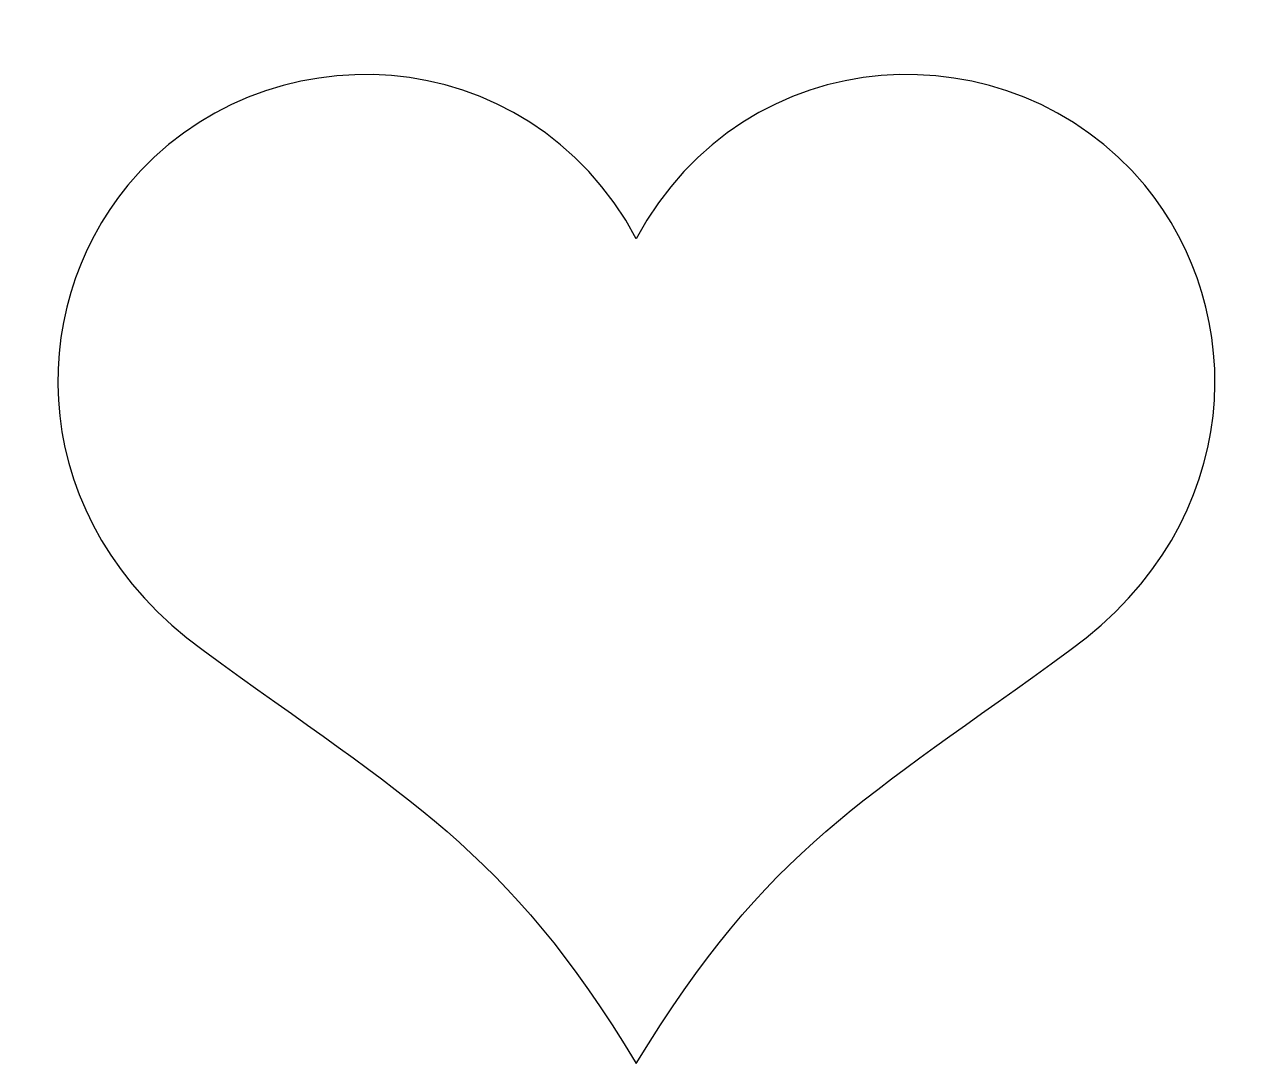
# Model space of a CAD drawing. Header units: centimetres. Extents: x -11.3 to 11.3, y -9.1 to 10.1.
import ezdxf

# ---------------------------------------------------------------- set-up
doc = ezdxf.new("R2010")
doc.units = ezdxf.units.CM
doc.header["$MEASUREMENT"] = 0
doc.layers.add('Camada 1', color=7, linetype='Continuous')

msp = doc.modelspace()

# ---------------------------------------------------------------- linework, layer by layer
at = {"layer": 'Camada 1'}
msp.add_open_spline([(-0.00165, -9.14359), (-2.4155, -5.14709), (-4.25139, -4.25015), (-8.01067, -1.5033), (-8.01067, -1.5033), (-11.31116, 0.90399), (-11.31346, 4.78043), (-9.40296, 7.09796), (-9.40296, 7.09796), (-6.93479, 10.06891), (-2.01249, 9.85852), (-0.00165, 6.10725), (-0.00165, 6.10725), (2.00947, 9.85852), (6.92749, 10.06892), (9.39709, 7.09796), (9.39709, 7.09796), (11.31675, 4.78042), (11.30931, 0.90396), (8.01425, -1.5033), (8.01425, -1.5033), (4.24983, -4.25015), (2.41479, -5.14709), (-0.00165, -9.14359)], degree=3, knots=[0, 0, 0, 0, 0.14285714, 0.14285714, 0.14285714, 0.14285714, 0.28571429, 0.28571429, 0.28571429, 0.28571429, 0.42857143, 0.42857143, 0.42857143, 0.42857143, 0.57142857, 0.57142857, 0.57142857, 0.57142857, 0.71428571, 0.71428571, 0.71428571, 0.71428571, 1, 1, 1, 1], dxfattribs=at)

doc.saveas('drawing.dxf')
